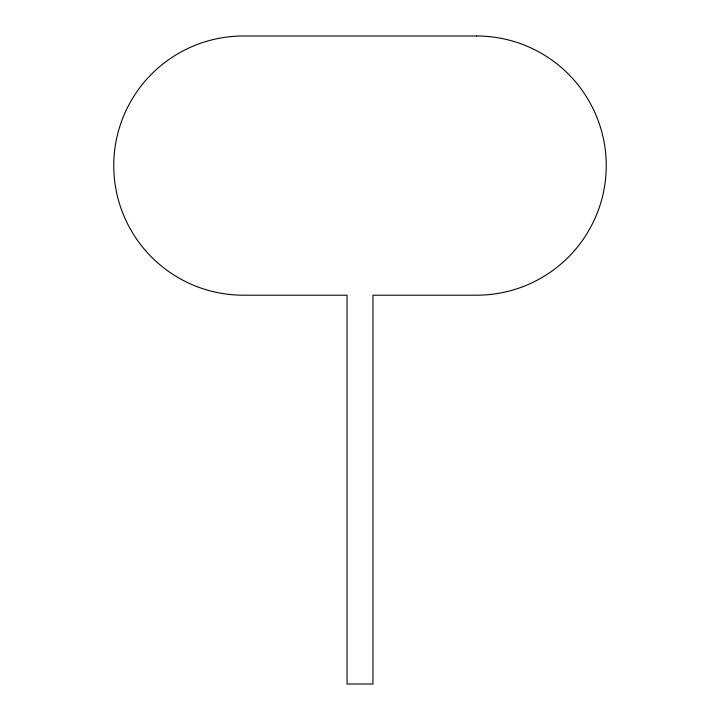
<?xml version="1.0" encoding="UTF-8"?>
<svg xmlns="http://www.w3.org/2000/svg" width="720" height="720" viewBox="0 0 720 720"><rect width="100%" height="100%" fill="white"/><g stroke="black" fill="none" stroke-linecap="round" stroke-linejoin="round"><path stroke-width="1.08" d="M476.64 36L243.36 36A129.6 129.6 0 0 0 113.76 165.6A129.6 129.6 0 0 0 243.36 295.2L347.04 295.2L347.04 684L372.96 684L372.96 295.2L476.64 295.2A129.6 129.6 0 0 0 606.24 165.6A129.6 129.6 0 0 0 476.64 36"/></g></svg>
